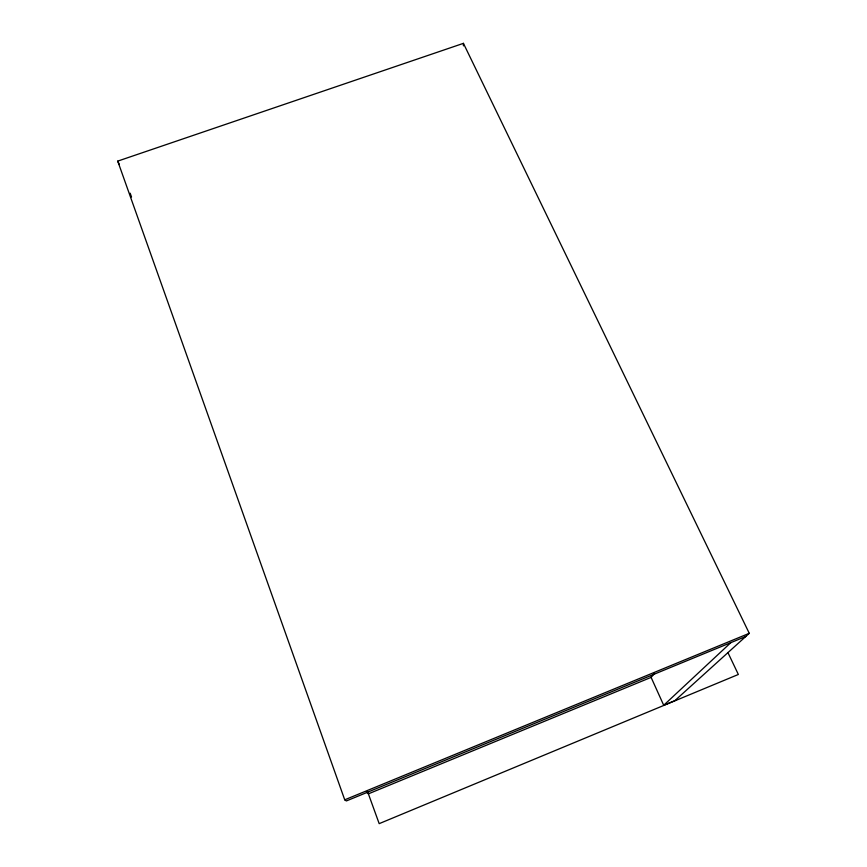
<?xml version="1.0" encoding="UTF-8"?>
<svg xmlns="http://www.w3.org/2000/svg" width="867" height="867" viewBox="0 0 867 867"><rect width="100%" height="100%" fill="white"/><g stroke="black" fill="none" stroke-linecap="round" stroke-linejoin="round"><path stroke-width="1.3" d="M654.661 673.291L651.106 677.376L368.388 793.847L366.427 792.07M650.965 677.051L663.71 705.272L730.827 642.642M745.761 636.497L346.367 800.945L344.73 799.818L117.728 161.121L463.422 43.35L749.272 633.322L674.884 700.634L663.71 705.272M344.73 799.818L749.272 633.322M117.728 161.121L119.375 164.502M727.879 652.493L738.348 674.472L379.182 823.65L367.51 791.43M130.169 193.211L131.535 197.026M463.422 43.35L463.433 45.875"/></g></svg>
